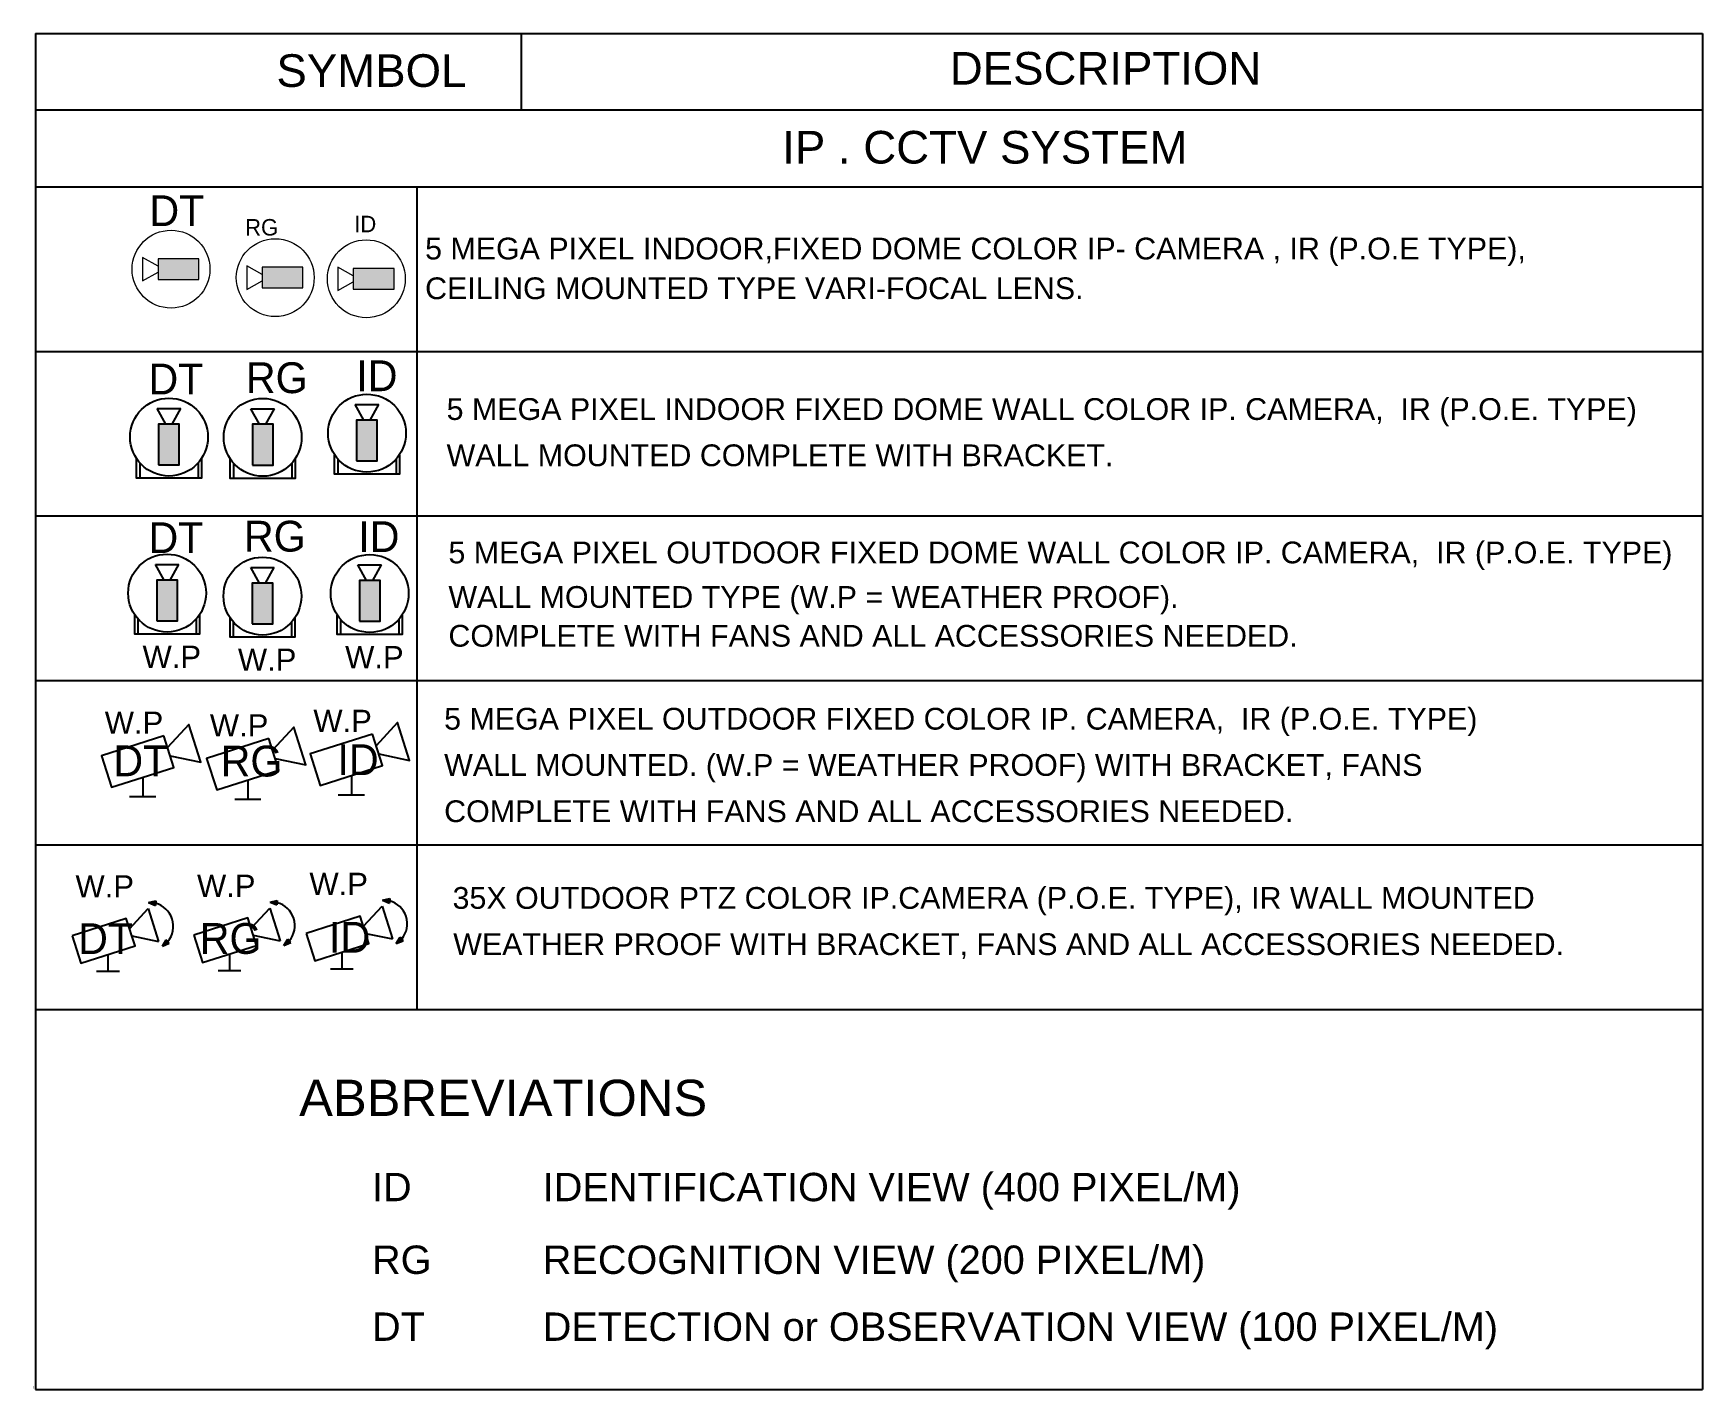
# Model space of a CAD drawing. Extents: x -15 to 263, y 300 to 484.
# Drawn here: x 193.11 to 213.36, y 384.12 to 400.57 of the extents above; entities that cross this region are included whole.
import ezdxf
from ezdxf.enums import TextEntityAlignment as Align

# ---------------------------------------------------------------- set-up
doc = ezdxf.new("R2010")
doc.units = 0
doc.header["$LTSCALE"] = 0.15
doc.layers.get('0').update_dxf_attribs({"color": 252})
doc.layers.add('CCTV', color=4, linetype='Continuous')
doc.layers.add('text', color=12, linetype='Continuous')
for name, color, linetype, lineweight in [('E-LT-CKT-NM', 7, 'Continuous', 30), ('T-CCTV', 7, 'Continuous', 0), ('T-TEXT-B', 140, 'Continuous', 0)]:
    doc.layers.add(name, color=color, linetype=linetype, lineweight=lineweight)
doc.styles.add('Arial_12', font='arial.ttf', dxfattribs={"height": 1.725869})
doc.styles.add('Arial_3', font='arial.ttf', dxfattribs={"height": 2.345885})
doc.styles.add('Arial_7', font='arial.ttf', dxfattribs={"height": 0.660856})
doc.styles.add('Arial_8', font='arial.ttf', dxfattribs={"height": 0.805844})
doc.styles.add('SDC-TEXT-ARB', font='sdc-arb.shx')
doc.styles.add('TEXT-B', font='arial.ttf')

# ---------------------------------------------------------------- blocks, each defined once
blk = doc.blocks.new('CCTV DOME-WALL-ALL')
at = {"layer": 'T-CCTV'}
blk.add_hatch(color=256, dxfattribs=at).paths.add_polyline_path([(-94, 125), (-94, 500), (97, 500), (97, 125)], flags=0)
for p, q in [((-28, 498), (-108, 640)), ((-108, 640), (108, 640)), ((28, 498), (108, 640))]:
    blk.add_line(p, q)
blk.add_lwpolyline([(-95, 123), (95, 123), (95, 498), (-95, 498)], close=True)
for points in [[(298, 180), (298, 0), (-298, 0), (-298, 180)], [(-268, 141), (-268, 0)], [(268, 141), (268, 0)]]:
    blk.add_lwpolyline(points)
blk.add_circle((0, 378), 358)
at = {"layer": 'T-CCTV', "color": 140, "style": 'TEXT-B'}
blk.add_attdef('ALL', text='', height=200, dxfattribs=at).set_placement((0, 886), align=Align.MIDDLE_CENTER)
blk = doc.blocks.new('f2')
at = {"layer": 'CCTV', "xscale": 1.150579244100958, "yscale": 1.150579244100958, "zscale": 1.150579244100958}
blk.add_blockref('CCTV DOME-WALL-ALL', (99585, 52966), dxfattribs=at)
at = {"layer": 'E-LT-CKT-NM', "style": 'SDC-TEXT-ARB'}
blk.add_attdef('ID', (99472, 53845), '', height=326, dxfattribs=at)
blk = doc.blocks.new('f3')
at = {"layer": 'CCTV', "xscale": 1.150579244100958, "yscale": 1.150579244100958, "zscale": 1.150579244100958}
blk.add_blockref('CCTV DOME-WALL-ALL', (96821, 51720), dxfattribs=at)
at = {"layer": 'CCTV', "color": 7, "lineweight": 15, "insert": (96561, 51599), "char_height": 234.6, "width": 738.13, "attachment_point": 1, "line_spacing_factor": 0.941778, "style": 'Arial_3'}
blk.add_mtext('W.P', dxfattribs=at)
at = {"layer": 'E-LT-CKT-NM', "style": 'SDC-TEXT-ARB'}
blk.add_attdef('ID', (96700, 52593), '', height=326, dxfattribs=at)
blk = doc.blocks.new('f4')
at = {"layer": 'CCTV'}
for p, q in [((94306, 51895), (94306, 51688)), ((94444, 51688), (94167, 51688))]:
    blk.add_line(p, q, dxfattribs=at)
at = {"layer": 'CCTV', "flags": 128}
blk.add_lwpolyline([(94595, 52123), (94921, 52055), (94794, 52454), (94567, 52210)], dxfattribs=at)
blk.add_lwpolyline([(94528, 52333), (93870, 52123), (93977, 51790), (94634, 52000)], close=True, dxfattribs=at)
at = {"layer": 'CCTV', "color": 7, "lineweight": 15, "insert": (93904, 52590), "char_height": 234.6, "width": 738.13, "attachment_point": 1, "line_spacing_factor": 0.941778, "style": 'Arial_3'}
blk.add_mtext('W.P', dxfattribs=at)
at = {"layer": 'E-LT-CKT-NM', "style": 'SDC-TEXT-ARB'}
blk.add_attdef('ID', (94159, 51899), '', height=326, dxfattribs=at)
blk = doc.blocks.new('IPCCTV PTZ')
h = blk.add_hatch(color=256)
h.dxf.hatch_style = 1
h.paths.add_polyline_path([(429, 549), (502, 519), (506, 567)])
h = blk.add_hatch(color=256)
h.dxf.hatch_style = 1
h.paths.add_polyline_path([(575, 90), (648, 120), (617, 157)])
for p, q in [((429, 549), (506, 567)), ((429, 549), (502, 519)), ((506, 567), (502, 519)), ((228, 273), (425, 486)), ((425, 486), (535, 139)), ((252, 198), (535, 139)), ((575, 90), (617, 157)), ((575, 90), (648, 120)), ((648, 120), (617, 157))]:
    blk.add_line(p, q)
blk.add_lwpolyline([(-378, 198), (-286, -91), (286, 91), (194, 381)], close=True)
for points in [[(0, 0), (0, -180)], [(120, -180), (-120, -180)]]:
    blk.add_lwpolyline(points)
blk.add_arc((439, 299), 252, 320.2872, 75.0857)
at = {"layer": 'T-TEXT-B', "style": 'TEXT-B'}
blk.add_attdef('W.P', text='', height=200, dxfattribs=at).set_placement((-96, 454), align=Align.MIDDLE_CENTER)
blk = doc.blocks.new('f5')
at = {"layer": 'CCTV'}
blk.add_blockref('IPCCTV PTZ', (92465, 51926), dxfattribs=at)
at = {"layer": 'CCTV', "color": 7, "lineweight": 15, "insert": (92121, 52765), "char_height": 234.6, "width": 738.13, "attachment_point": 1, "line_spacing_factor": 0.941778, "style": 'Arial_3'}
blk.add_mtext('W.P', dxfattribs=at)
at = {"layer": 'E-LT-CKT-NM', "style": 'SDC-TEXT-ARB'}
blk.add_attdef('ID', (92328, 51920), '', height=326, dxfattribs=at)
blk = doc.blocks.new('LEGEND_dwg_CCTV DOME-1155345-TELECOMMUNICATION LEGEND_ GENERAL NOTES _SYMBOLS _ ABBREVIATIONS')
at = {"layer": 'T-CCTV'}
blk.add_hatch(color=256, dxfattribs=at).paths.add_polyline_path([(255, -95), (-120, -95), (-120, 95), (255, 95)], flags=0)
at = {"layer": 'T-CCTV', "flags": 128}
for points in [[(-120, 28), (-262, 108), (-262, -108), (-120, -28)], [(255, -95), (255, 95), (-120, 95), (-120, -95), (255, -95)]]:
    blk.add_lwpolyline(points, dxfattribs=at)
at = {"layer": 'T-CCTV'}
blk.add_circle((0, 0), 358, dxfattribs=at)
blk = doc.blocks.new('RG CAMERA')
at = {"layer": 'CCTV', "xscale": 1.150579243575653, "yscale": 1.150579243575653, "zscale": 1.150579243575653}
blk.add_blockref('LEGEND_dwg_CCTV DOME-1155345-TELECOMMUNICATION LEGEND_ GENERAL NOTES _SYMBOLS _ ABBREVIATIONS', (101765, 50919), dxfattribs=at)
at = {"layer": 'E-LT-CKT-NM', "style": 'SDC-TEXT-ARB'}
blk.add_attdef('RG', (101447, 51364), '', height=326, dxfattribs=at)
blk = doc.blocks.new('f7')
at = {"layer": 'CCTV', "xscale": 1.150579244100958, "yscale": 1.150579244100958, "zscale": 1.150579244100958}
blk.add_blockref('CCTV DOME-WALL-ALL', (99585, 50569), dxfattribs=at)
at = {"layer": 'E-LT-CKT-NM', "style": 'SDC-TEXT-ARB'}
blk.add_attdef('RG', (99407, 51471), '', height=326, dxfattribs=at)
blk = doc.blocks.new('f8')
at = {"layer": 'CCTV', "xscale": 1.150579244100958, "yscale": 1.150579244100958, "zscale": 1.150579244100958}
blk.add_blockref('CCTV DOME-WALL-ALL', (96821, 49594), dxfattribs=at)
at = {"layer": 'CCTV', "color": 7, "lineweight": 15, "insert": (96561, 49474), "char_height": 234.6, "width": 738.13, "attachment_point": 1, "line_spacing_factor": 0.941778, "style": 'Arial_3'}
blk.add_mtext('W.P', dxfattribs=at)
at = {"layer": 'E-LT-CKT-NM', "style": 'SDC-TEXT-ARB'}
blk.add_attdef('RG', (96625, 50500), '', height=326, dxfattribs=at)
blk = doc.blocks.new('f9')
at = {"layer": 'CCTV'}
for p, q in [((94306, 50143), (94306, 49936)), ((94444, 49936), (94167, 49936))]:
    blk.add_line(p, q, dxfattribs=at)
at = {"layer": 'CCTV', "flags": 128}
blk.add_lwpolyline([(94595, 50371), (94921, 50303), (94794, 50702), (94567, 50458)], dxfattribs=at)
blk.add_lwpolyline([(94528, 50581), (93870, 50371), (93977, 50038), (94634, 50248)], close=True, dxfattribs=at)
at = {"layer": 'CCTV', "color": 7, "lineweight": 15, "insert": (93904, 50838), "char_height": 234.6, "width": 738.13, "attachment_point": 1, "line_spacing_factor": 0.941778, "style": 'Arial_3'}
blk.add_mtext('W.P', dxfattribs=at)
at = {"layer": 'E-LT-CKT-NM', "style": 'SDC-TEXT-ARB'}
blk.add_attdef('RG', (94018, 50180), '', height=326, dxfattribs=at)
blk = doc.blocks.new('f10')
at = {"layer": 'CCTV'}
blk.add_blockref('IPCCTV PTZ', (92436, 50232), dxfattribs=at)
at = {"layer": 'CCTV', "color": 7, "lineweight": 15, "insert": (92092, 51071), "char_height": 234.6, "width": 738.13, "attachment_point": 1, "line_spacing_factor": 0.941778, "style": 'Arial_3'}
blk.add_mtext('W.P', dxfattribs=at)
at = {"layer": 'E-LT-CKT-NM', "style": 'SDC-TEXT-ARB'}
blk.add_attdef('RG', (92121, 50233), '', height=326, dxfattribs=at)
blk = doc.blocks.new('F11')
at = {"layer": 'CCTV', "xscale": 1.150579243575653, "yscale": 1.150579243575653, "zscale": 1.150579243575653}
blk.add_blockref('LEGEND_dwg_CCTV DOME-1155345-TELECOMMUNICATION LEGEND_ GENERAL NOTES _SYMBOLS _ ABBREVIATIONS', (101765, 48800), dxfattribs=at)
at = {"layer": 'E-LT-CKT-NM', "style": 'SDC-TEXT-ARB'}
blk.add_attdef('DT', (101536, 49255), '', height=326, dxfattribs=at)
blk = doc.blocks.new('f12')
at = {"layer": 'CCTV', "xscale": 1.150579244100958, "yscale": 1.150579244100958, "zscale": 1.150579244100958}
blk.add_blockref('CCTV DOME-WALL-ALL', (99585, 48413), dxfattribs=at)
at = {"layer": 'E-LT-CKT-NM', "style": 'SDC-TEXT-ARB'}
blk.add_attdef('DT', (99368, 49299), '', height=326, dxfattribs=at)
blk = doc.blocks.new('f13')
at = {"layer": 'CCTV', "xscale": 1.150579244100958, "yscale": 1.150579244100958, "zscale": 1.150579244100958}
blk.add_blockref('CCTV DOME-WALL-ALL', (96821, 47317), dxfattribs=at)
at = {"layer": 'CCTV', "color": 7, "lineweight": 15, "insert": (96561, 47196), "char_height": 234.6, "width": 738.13, "attachment_point": 1, "line_spacing_factor": 0.941778, "style": 'Arial_3'}
blk.add_mtext('W.P', dxfattribs=at)
at = {"layer": 'E-LT-CKT-NM', "style": 'SDC-TEXT-ARB'}
blk.add_attdef('DT', (96624, 48175), '', height=326, dxfattribs=at)
blk = doc.blocks.new('f15')
at = {"layer": 'CCTV'}
for p, q in [((94306, 47899), (94306, 47691)), ((94444, 47691), (94167, 47691))]:
    blk.add_line(p, q, dxfattribs=at)
at = {"layer": 'CCTV', "flags": 128}
blk.add_lwpolyline([(94595, 48127), (94921, 48059), (94794, 48457), (94567, 48213)], dxfattribs=at)
blk.add_lwpolyline([(94528, 48337), (93870, 48127), (93977, 47794), (94634, 48004)], close=True, dxfattribs=at)
at = {"layer": 'CCTV', "color": 7, "lineweight": 15, "insert": (93904, 48594), "char_height": 234.6, "width": 600.71, "attachment_point": 1, "line_spacing_factor": 0.941778, "style": 'Arial_3'}
blk.add_mtext('W.P', dxfattribs=at)
at = {"layer": 'E-LT-CKT-NM', "style": 'SDC-TEXT-ARB'}
blk.add_attdef('DT', (93995, 47910), '', height=326, dxfattribs=at)
blk = doc.blocks.new('f18')
at = {"layer": 'CCTV'}
blk.add_blockref('IPCCTV PTZ', (92407, 48161), dxfattribs=at)
at = {"layer": 'CCTV', "color": 7, "lineweight": 15, "insert": (92063, 49000), "char_height": 234.6, "width": 738.13, "attachment_point": 1, "line_spacing_factor": 0.941778, "style": 'Arial_3'}
blk.add_mtext('W.P', dxfattribs=at)
at = {"layer": 'E-LT-CKT-NM', "style": 'SDC-TEXT-ARB'}
blk.add_attdef('DT', (92091, 48166), '', height=326, dxfattribs=at)
blk = doc.blocks.new('ID CAMERA')
at = {"layer": 'CCTV', "color": 6, "xscale": 1.150579243575653, "yscale": 1.150579243575653, "zscale": 1.150579243575653}
blk.add_blockref('LEGEND_dwg_CCTV DOME-1155345-TELECOMMUNICATION LEGEND_ GENERAL NOTES _SYMBOLS _ ABBREVIATIONS', (-412, 0), dxfattribs=at)
at = {"layer": 'E-LT-CKT-NM', "color": 1, "style": 'SDC-TEXT-ARB'}
blk.add_attdef('ID', (-539, 492), '', height=326, dxfattribs=at)

msp = doc.modelspace()

# ---------------------------------------------------------------- linework, layer by layer
at = {"layer": 'CCTV', "color": 10}
for p, q in [((193.133, 400.568), (213.361, 400.568)), ((199.028, 400.568), (199.028, 399.641))]:
    msp.add_line(p, q, dxfattribs=at)
at = {"layer": 'CCTV', "color": 1}
for p, q in [((193.133, 399.641), (213.361, 399.641)), ((193.133, 398.705), (213.361, 398.705)), ((197.761, 398.705), (197.761, 388.728)), ((193.133, 396.709), (213.361, 396.709)), ((193.133, 394.714), (213.361, 394.714)), ((193.133, 392.719), (213.361, 392.719)), ((193.133, 390.724), (213.361, 390.724)), ((193.133, 388.728), (213.361, 388.728)), ((193.133, 384.115), (213.361, 384.115))]:
    msp.add_line(p, q, dxfattribs=at)
for points in [[(193.133, 400.568), (193.133, 384.115)], [(213.361, 400.568), (213.361, 384.115)]]:
    msp.add_lwpolyline(points, dxfattribs=at)
at = {"layer": 'text', "color": 252, "linetype": 'Continuous'}
for p, q in [((193.108, 384.159), (193.108, 384.159)), ((193.108, 384.155), (193.108, 384.155)), ((193.108, 384.15), (193.108, 384.15)), ((193.108, 384.145), (193.108, 384.145)), ((193.108, 384.14), (193.108, 384.14)), ((193.108, 384.135), (193.108, 384.135)), ((193.108, 384.127), (193.108, 384.127)), ((193.108, 384.124), (193.108, 384.124))]:
    msp.add_line(p, q, dxfattribs=at)

# ---------------------------------------------------------------- block references
at = {"layer": 'E-LT-CKT-NM', "xscale": 0.001146844099872414, "yscale": 0.001146844099872414, "zscale": 0.001146844099872414}
for name, p, values in [('F11', (78.07, 341.742), {'DT': 'DT'}), ('f12', (80.545, 339.65), {'DT': 'DT'}), ('f7', (81.682, 337.175), {'RG': 'RG'}), ('f2', (82.947, 334.476), {'ID': 'ID'}), ('f13', (83.692, 339.014), {'DT': 'DT'}), ('f8', (84.849, 336.366), {'RG': 'RG'}), ('f3', (86.15, 333.96), {'ID': 'ID'}), ('f15', (86.281, 336.611), {'DT': 'DT'}), ('f9', (87.556, 334.005), {'RG': 'RG'}), ('f4', (88.812, 332.05), {'ID': 'ID'}), ('f18', (88.037, 334.16), {'DT': 'DT'}), ('f10', (89.478, 331.792), {'RG': 'RG'}), ('f5', (90.809, 329.872), {'ID': 'ID'})]:
    msp.add_blockref(name, p, dxfattribs=at).add_auto_attribs(values)
at = {"layer": 'E-LT-CKT-NM'}
ref = msp.add_blockref('RG CAMERA', (79.334, 339.209), dxfattribs=dict(at, xscale=0.001146844099872414, yscale=0.001146844099872414, zscale=0.001146844099872414))
ref.add_attrib('RG', 'RG', (195.677, 398.116), dxfattribs={"height": 0.2, "style": 'SDC-TEXT-ARB'})
ref = msp.add_blockref('ID CAMERA', (197.62, 397.591), dxfattribs=dict(at, xscale=0.001146844099872414, yscale=0.001146844099872414, zscale=0.001146844099872414))
ref.add_attrib('ID', 'ID', (197.001, 398.156), dxfattribs={"color": 1, "height": 0.2, "style": 'SDC-TEXT-ARB'})

# ---------------------------------------------------------------- texts
at = {"layer": 'CCTV', "color": 7}
for s, height, style, p in [('35X OUTDOOR PTZ COLOR IP.CAMERA (P.O.E. TYPE), IR WALL MOUNTED', 0.26391, 'Arial_7', (198.194, 389.948)), ('WEATHER PROOF WITH BRACKET, FANS AND ALL ACCESSORIES NEEDED.', 0.26391, 'Arial_7', (198.202, 389.387)), ('ID', 0.3441, 'Arial_12', (197.217, 386.401)), ('IDENTIFICATION VIEW (400 PIXEL/M)', 0.34405, 'Arial_12', (199.289, 386.401)), ('RG', 0.3441, 'Arial_12', (197.217, 385.519)), ('RECOGNITION VIEW (200 PIXEL/M) ', 0.34405, 'Arial_12', (199.289, 385.519)), ('DT', 0.3441, 'Arial_12', (197.217, 384.707)), ('DETECTION or OBSERVATION VIEW (100 PIXEL/M)', 0.34405, 'Arial_12', (199.289, 384.707))]:
    msp.add_text(s, height=height, dxfattribs=dict(at, style=style)).set_placement(p)
at = {"layer": 'CCTV', "color": 2, "style": 'Arial_12'}
msp.add_text('ABBREVIATIONS', height=0.43985, dxfattribs=at).set_placement((196.333, 387.435))
at = {"layer": 'CCTV', "color": 7, "line_spacing_factor": 0.941778}
for s, insert, char_height, width, attachment_point, style in [('SYMBOL', (196.057, 400.315), 0.3959, 2.74315, 1, 'Arial_8'), ('DESCRIPTION', (204.227, 400.343), 0.39586, 4.5073, 1, 'Arial_8'), ('IP . CCTV SYSTEM', (204.652, 399.385), 0.39586, 5.85949, 2, 'Arial_8'), ('5 MEGA PIXEL INDOOR,FIXED DOME COLOR IP- CAMERA , IR (P.O.E TYPE),', (197.861, 398.09), 0.26391, 15.9381, 1, 'Arial_7'), ('CEILING MOUNTED TYPE VARI-FOCAL LENS.', (197.861, 397.608), 0.26391, 8.24633, 1, 'Arial_7'), ('5 MEGA PIXEL INDOOR FIXED DOME WALL COLOR IP. CAMERA,  IR (P.O.E. TYPE)', (198.122, 396.143), 0.26391, 14.4745, 1, 'Arial_7'), ('WALL MOUNTED COMPLETE WITH BRACKET.', (198.122, 395.582), 0.26391, 9.65074, 1, 'Arial_7'), ('5 MEGA PIXEL OUTDOOR FIXED DOME WALL COLOR IP. CAMERA,  IR (P.O.E. TYPE)', (198.144, 394.403), 0.26391, 15.49927, 1, 'Arial_7'), ('WALL MOUNTED TYPE (W.P = WEATHER PROOF).', (198.144, 393.863), 0.26391, 14.53202, 1, 'Arial_7'), ('COMPLETE WITH FANS AND ALL ACCESSORIES NEEDED.', (198.144, 393.392), 0.26391, 11.05289, 1, 'Arial_7'), ('5 MEGA PIXEL OUTDOOR FIXED COLOR IP. CAMERA,  IR (P.O.E. TYPE)', (198.092, 392.386), 0.26391, 14.96237, 1, 'Arial_7'), ('WALL MOUNTED. (W.P = WEATHER PROOF) WITH BRACKET, FANS', (198.092, 391.825), 0.26391, 14.15464, 1, 'Arial_7'), ('COMPLETE WITH FANS AND ALL ACCESSORIES NEEDED.', (198.092, 391.264), 0.26391, 12.69581, 1, 'Arial_7')]:
    msp.add_mtext(s, dxfattribs=dict(at, insert=insert, char_height=char_height, width=width, attachment_point=attachment_point, style=style))

doc.saveas('drawing.dxf')
